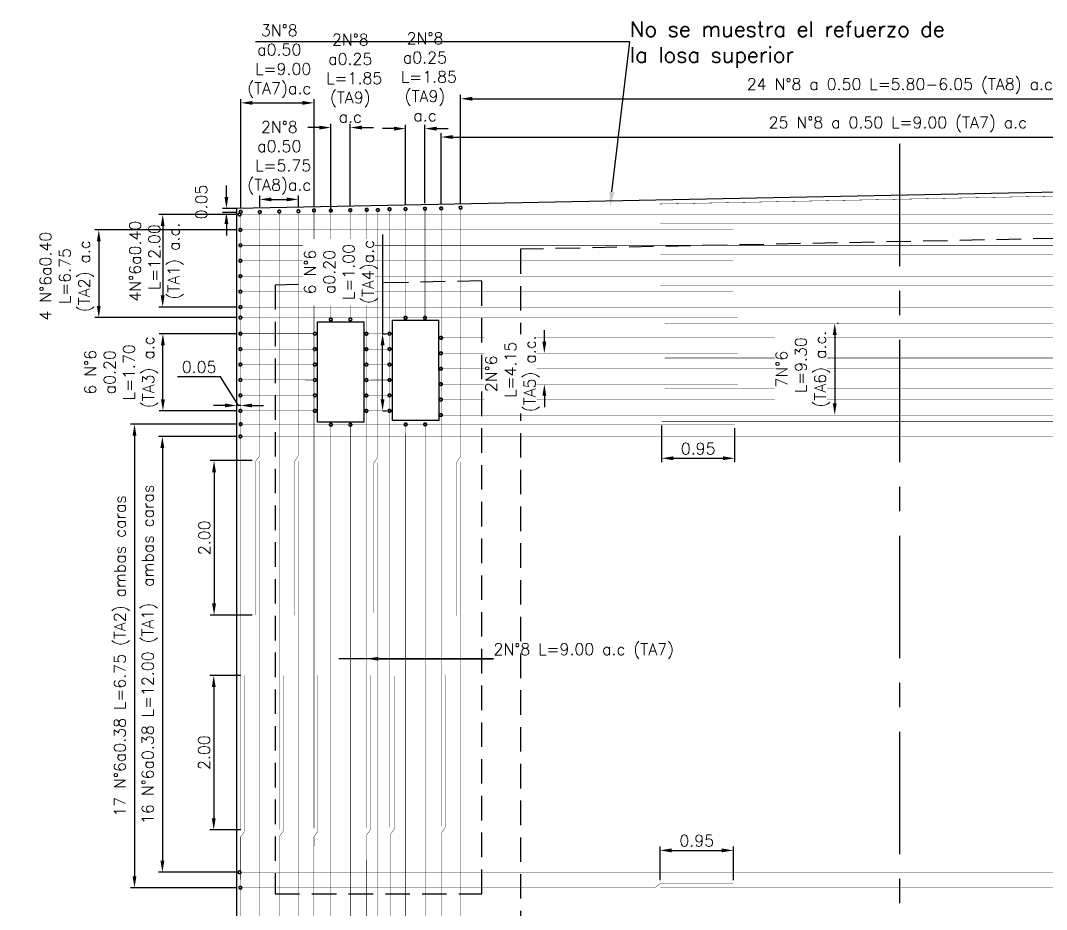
# Model space of a CAD drawing. Header units: metres. Extents: x 1080594 to 1081411, y 976871 to 977162.
# Drawn here: x 1081193.08 to 1081206.38, y 977095.7 to 977107.22 of the extents above; entities that cross this region are included whole.
import ezdxf
from ezdxf import colors
from ezdxf.entities.mleader import LeaderData, LeaderLine
from ezdxf.math import Vec2, Vec3

# ---------------------------------------------------------------- set-up
doc = ezdxf.new("R2010")
doc.units = ezdxf.units.M
doc.header["$LTSCALE"] = 25.4
doc.linetypes.add('CENTER', pattern=[2, 1.25, -0.25, 0.25, -0.25])
doc.linetypes.add('HIDDEN', pattern=[0.375, 0.25, -0.125])
for name, color, linetype in [('CONTRAPESO', 3, 'Continuous'), ('DIMCONTRAPESO', 1, 'Continuous'), ('EJE VIA', 10, 'CENTER'), ('PROY', 9, 'HIDDEN'), ('REF', 6, 'Continuous'), ('REF V', 6, 'Continuous')]:
    doc.layers.add(name, color=color, linetype=linetype)
for name, color, linetype, lineweight in [('COTA', 1, 'Continuous', 30), ('COTACIM', 20, 'Continuous', 5), ('REF 7', 210, 'Continuous', 30)]:
    doc.layers.add(name, color=color, linetype=linetype, lineweight=lineweight)
doc.styles.add('romans', font='romans.shx')
doc.dimstyles.new('Copy 75', dxfattribs={"dimtxt": 0.15, "dimasz": 0.15, "dimexe": 0.05, "dimexo": 0.05, "dimgap": 0.05, "dimtad": 1, "dimzin": 0, "dimdsep": 46, "dimtxsty": 'romans', "dimcen": 0.002, "dimclrd": 1, "dimclre": 1, "dimclrt": 3, "dimadec": 4, "dimazin": 0, "dimtfac": 1, "dimtofl": 0, "dimtmove": 1, "dimatfit": 3, "dimfxl": 1, "dimtolj": 1, "dimtzin": 0, "dimarcsym": 1})

# ---------------------------------------------------------------- blocks, each defined once
blk = doc.blocks.new('*D663')
at = {"layer": 'COTA', "color": 1, "lineweight": -2, "transparency": 16777216}
for p, q in [((1081198.784, 977104.841), (1081198.784, 977106.258)), ((1081210.167, 977105.082), (1081210.167, 977106.258)), ((1081198.934, 977106.208), (1081210.017, 977106.208))]:
    blk.add_line(p, q, dxfattribs=at)
at = {"layer": 'COTA', "color": 1, "transparency": 16777216}
for points in [[(1081198.934, 977106.233), (1081198.934, 977106.183), (1081198.784, 977106.208)], [(1081210.017, 977106.233), (1081210.017, 977106.183), (1081210.167, 977106.208)]]:
    blk.add_solid(points, dxfattribs=at)
at = {"layer": 'Defpoints', "color": 0, "transparency": 16777216}
for p in [(1081210.167, 977106.208), (1081210.167, 977105.032), (1081198.784, 977104.791)]:
    blk.add_point(p, dxfattribs=at)
at = {"layer": 'COTA', "color": 3, "transparency": 16777216, "insert": (1081204.476, 977106.372), "char_height": 0.15, "attachment_point": 5, "style": 'romans'}
blk.add_mtext('\\A1;24 N°8 a 0.50 L=5.80-6.05 (TA8) {\\A0;a.c}', dxfattribs=at)
blk = doc.blocks.new('*D702')
at = {"layer": 'COTA', "color": 1, "lineweight": -2, "transparency": 16777216}
for p, q in [((1081195.934, 977098.736), (1081195.535, 977098.736)), ((1081195.585, 977098.586), (1081195.585, 977096.886)), ((1081195.934, 977096.736), (1081195.535, 977096.736))]:
    blk.add_line(p, q, dxfattribs=at)
at = {"layer": 'COTA', "color": 1, "transparency": 16777216}
for points in [[(1081195.56, 977098.586), (1081195.61, 977098.586), (1081195.585, 977098.736)], [(1081195.56, 977096.886), (1081195.61, 977096.886), (1081195.585, 977096.736)]]:
    blk.add_solid(points, dxfattribs=at)
at = {"layer": 'Defpoints', "color": 0, "transparency": 16777216}
for p in [(1081195.984, 977098.736), (1081195.585, 977096.736), (1081195.984, 977096.736)]:
    blk.add_point(p, dxfattribs=at)
at = {"layer": 'COTA', "color": 3, "transparency": 16777216, "insert": (1081195.46, 977097.736), "char_height": 0.15, "attachment_point": 5, "rotation": 90, "style": 'romans'}
blk.add_mtext('\\A1;2.00', dxfattribs=at)
blk = doc.blocks.new('*D664')
at = {"layer": 'Defpoints', "color": 0, "transparency": 16777216}
for p in [(1081195.88, 977102.234), (1081195.88, 977102.234), (1081195.931, 977102.234)]:
    blk.add_point(p, dxfattribs=at)
at = {"layer": 'DIMCONTRAPESO', "color": 1, "lineweight": -2, "transparency": 16777216}
for p, q in [((1081195.674, 977102.607), (1081195.117, 977102.607)), ((1081195.906, 977102.234), (1081195.674, 977102.607)), ((1081195.73, 977102.234), (1081195.58, 977102.234)), ((1081195.931, 977102.234), (1081195.88, 977102.234)), ((1081196.081, 977102.234), (1081196.231, 977102.234))]:
    blk.add_line(p, q, dxfattribs=at)
at = {"layer": 'DIMCONTRAPESO', "color": 1, "transparency": 16777216}
for points in [[(1081195.73, 977102.259), (1081195.73, 977102.209), (1081195.88, 977102.234)], [(1081196.081, 977102.259), (1081196.081, 977102.209), (1081195.931, 977102.234)]]:
    blk.add_solid(points, dxfattribs=at)
at = {"layer": 'DIMCONTRAPESO', "color": 3, "transparency": 16777216, "insert": (1081195.395, 977102.732), "char_height": 0.15, "attachment_point": 5, "style": 'romans'}
blk.add_mtext('\\A1;0.05', dxfattribs=at)
blk = doc.blocks.new('*D668')
at = {"layer": 'Defpoints', "color": 0, "transparency": 16777216}
for p in [(1081195.749, 977104.736), (1081195.934, 977104.736), (1081195.937, 977104.786)]:
    blk.add_point(p, dxfattribs=at)
at = {"layer": 'DIMCONTRAPESO', "color": 1, "lineweight": -2, "transparency": 16777216}
for p, q in [((1081195.749, 977104.936), (1081195.749, 977105.086)), ((1081195.887, 977104.786), (1081195.699, 977104.786)), ((1081195.884, 977104.736), (1081195.699, 977104.736)), ((1081195.749, 977104.586), (1081195.749, 977104.436))]:
    blk.add_line(p, q, dxfattribs=at)
at = {"layer": 'DIMCONTRAPESO', "color": 1, "transparency": 16777216}
for points in [[(1081195.724, 977104.936), (1081195.774, 977104.936), (1081195.749, 977104.786)], [(1081195.724, 977104.586), (1081195.774, 977104.586), (1081195.749, 977104.736)]]:
    blk.add_solid(points, dxfattribs=at)
at = {"layer": 'DIMCONTRAPESO', "color": 3, "transparency": 16777216, "insert": (1081195.424, 977104.871), "char_height": 0.15, "attachment_point": 5, "rotation": 90, "style": 'romans'}
blk.add_mtext('\\A1;0.05', dxfattribs=at)
blk = doc.blocks.new('*D669')
at = {"layer": 'COTA', "color": 1, "lineweight": -2, "transparency": 16777216}
for p, q in [((1081198.532, 977104.837), (1081198.532, 977105.762)), ((1081210.369, 977105.075), (1081210.369, 977105.762)), ((1081198.682, 977105.712), (1081210.219, 977105.712))]:
    blk.add_line(p, q, dxfattribs=at)
at = {"layer": 'COTA', "color": 1, "transparency": 16777216}
for points in [[(1081198.682, 977105.737), (1081198.682, 977105.687), (1081198.532, 977105.712)], [(1081210.219, 977105.737), (1081210.219, 977105.687), (1081210.369, 977105.712)]]:
    blk.add_solid(points, dxfattribs=at)
at = {"layer": 'Defpoints', "color": 0, "transparency": 16777216}
for p in [(1081210.369, 977105.712), (1081210.369, 977105.025), (1081198.532, 977104.787)]:
    blk.add_point(p, dxfattribs=at)
at = {"layer": 'COTA', "color": 3, "transparency": 16777216, "insert": (1081204.45, 977105.876), "char_height": 0.15, "attachment_point": 5, "style": 'romans'}
blk.add_mtext('\\A1;25 N°8 a 0.50 L=9.00 (TA7) {\\A0;a.c}', dxfattribs=at)
blk = doc.blocks.new('*D670')
at = {"layer": 'COTA', "color": 1, "lineweight": -2, "transparency": 16777216}
for p, q in [((1081195.884, 977101.991), (1081194.508, 977101.991)), ((1081194.558, 977101.841), (1081194.558, 977096.135)), ((1081195.869, 977095.985), (1081194.508, 977095.985))]:
    blk.add_line(p, q, dxfattribs=at)
at = {"layer": 'COTA', "color": 1, "transparency": 16777216}
for points in [[(1081194.533, 977101.841), (1081194.583, 977101.841), (1081194.558, 977101.991)], [(1081194.533, 977096.135), (1081194.583, 977096.135), (1081194.558, 977095.985)]]:
    blk.add_solid(points, dxfattribs=at)
at = {"layer": 'Defpoints', "color": 0, "transparency": 16777216}
for p in [(1081195.934, 977101.991), (1081194.558, 977095.985), (1081195.919, 977095.985)]:
    blk.add_point(p, dxfattribs=at)
at = {"layer": 'COTA', "color": 3, "transparency": 16777216, "insert": (1081194.393, 977098.988), "char_height": 0.15, "attachment_point": 5, "rotation": 90, "style": 'romans'}
blk.add_mtext('\\A1;17 N°6a0.38 L=6.75 (TA2) ambas caras', dxfattribs=at)
blk = doc.blocks.new('*D703')
at = {"layer": 'Defpoints', "color": 0, "transparency": 16777216}
for p in [(1081202.319, 977096.469), (1081201.369, 977096.035), (1081202.319, 977096.035)]:
    blk.add_point(p, dxfattribs=at)
at = {"layer": 'DIMCONTRAPESO', "color": 1, "lineweight": -2, "transparency": 16777216}
for p, q in [((1081201.369, 977096.085), (1081201.369, 977096.519)), ((1081201.519, 977096.469), (1081202.169, 977096.469)), ((1081202.319, 977096.085), (1081202.319, 977096.519))]:
    blk.add_line(p, q, dxfattribs=at)
at = {"layer": 'DIMCONTRAPESO', "color": 1, "transparency": 16777216}
for points in [[(1081201.519, 977096.494), (1081201.519, 977096.444), (1081201.369, 977096.469)], [(1081202.169, 977096.494), (1081202.169, 977096.444), (1081202.319, 977096.469)]]:
    blk.add_solid(points, dxfattribs=at)
at = {"layer": 'DIMCONTRAPESO', "color": 3, "transparency": 16777216, "insert": (1081201.844, 977096.594), "char_height": 0.15, "attachment_point": 5, "style": 'romans'}
blk.add_mtext('\\A1;0.95', dxfattribs=at)
blk = doc.blocks.new('*D671')
at = {"layer": 'COTA', "color": 1, "lineweight": -2, "transparency": 16777216}
for p, q in [((1081195.884, 977101.833), (1081194.869, 977101.833)), ((1081194.919, 977101.683), (1081194.919, 977096.335)), ((1081195.869, 977096.185), (1081194.869, 977096.185))]:
    blk.add_line(p, q, dxfattribs=at)
at = {"layer": 'COTA', "color": 1, "transparency": 16777216}
for points in [[(1081194.894, 977101.683), (1081194.944, 977101.683), (1081194.919, 977101.833)], [(1081194.894, 977096.335), (1081194.944, 977096.335), (1081194.919, 977096.185)]]:
    blk.add_solid(points, dxfattribs=at)
at = {"layer": 'Defpoints', "color": 0, "transparency": 16777216}
for p in [(1081195.934, 977101.833), (1081194.919, 977096.185), (1081195.919, 977096.185)]:
    blk.add_point(p, dxfattribs=at)
at = {"layer": 'COTA', "color": 3, "transparency": 16777216, "insert": (1081194.755, 977099.009), "char_height": 0.15, "attachment_point": 5, "rotation": 90, "style": 'romans'}
blk.add_mtext('\\A1;16 N°6a0.38 L=12.00 (TA1)  ambas caras', dxfattribs=at)
blk = doc.blocks.new('*D704')
at = {"layer": 'Defpoints', "color": 0, "transparency": 16777216}
for p in [(1081194.926, 977103.164), (1081195.934, 977103.164), (1081195.928, 977102.164)]:
    blk.add_point(p, dxfattribs=at)
at = {"layer": 'DIMCONTRAPESO', "color": 1, "lineweight": -2, "transparency": 16777216}
for p, q in [((1081195.884, 977103.164), (1081194.876, 977103.164)), ((1081194.926, 977102.314), (1081194.926, 977103.014)), ((1081195.878, 977102.164), (1081194.876, 977102.164))]:
    blk.add_line(p, q, dxfattribs=at)
at = {"layer": 'DIMCONTRAPESO', "color": 1, "transparency": 16777216}
for points in [[(1081194.901, 977103.014), (1081194.951, 977103.014), (1081194.926, 977103.164)], [(1081194.901, 977102.314), (1081194.951, 977102.314), (1081194.926, 977102.164)]]:
    blk.add_solid(points, dxfattribs=at)
at = {"layer": 'DIMCONTRAPESO', "color": 3, "transparency": 16777216, "insert": (1081194.386, 977102.664), "char_height": 0.15, "attachment_point": 5, "rotation": 90, "style": 'romans'}
blk.add_mtext('\\A1;6 N°6\\Pa0.20\\PL=1.70\\P(TA3) a.c', dxfattribs=at)
blk = doc.blocks.new('*D677')
at = {"layer": 'COTA', "color": 1, "lineweight": -2, "transparency": 16777216}
for p, q in [((1081195.884, 977104.509), (1081194.045, 977104.509)), ((1081194.095, 977104.359), (1081194.095, 977103.523)), ((1081195.88, 977103.373), (1081194.045, 977103.373))]:
    blk.add_line(p, q, dxfattribs=at)
at = {"layer": 'COTA', "color": 1, "transparency": 16777216}
for points in [[(1081194.07, 977104.359), (1081194.12, 977104.359), (1081194.095, 977104.509)], [(1081194.07, 977103.523), (1081194.12, 977103.523), (1081194.095, 977103.373)]]:
    blk.add_solid(points, dxfattribs=at)
at = {"layer": 'Defpoints', "color": 0, "transparency": 16777216}
for p in [(1081195.934, 977104.509), (1081194.095, 977103.373), (1081195.93, 977103.373)]:
    blk.add_point(p, dxfattribs=at)
at = {"layer": 'COTA', "color": 3, "transparency": 16777216, "insert": (1081193.68, 977103.909), "char_height": 0.15, "attachment_point": 5, "rotation": 90, "style": 'romans'}
blk.add_mtext('\\A1;4 N°6a0.40\\PL=6.75 \\P(TA2) a.c', dxfattribs=at)
blk = doc.blocks.new('*D678')
at = {"layer": 'COTA', "color": 1, "lineweight": -2, "transparency": 16777216}
for p, q in [((1081195.869, 977104.709), (1081194.873, 977104.709)), ((1081194.923, 977104.559), (1081194.923, 977103.659)), ((1081195.873, 977103.509), (1081194.873, 977103.509))]:
    blk.add_line(p, q, dxfattribs=at)
at = {"layer": 'COTA', "color": 1, "transparency": 16777216}
for points in [[(1081194.898, 977104.559), (1081194.948, 977104.559), (1081194.923, 977104.709)], [(1081194.898, 977103.659), (1081194.948, 977103.659), (1081194.923, 977103.509)]]:
    blk.add_solid(points, dxfattribs=at)
at = {"layer": 'Defpoints', "color": 0, "transparency": 16777216}
for p in [(1081195.919, 977104.709), (1081194.923, 977103.509), (1081195.923, 977103.509)]:
    blk.add_point(p, dxfattribs=at)
at = {"layer": 'COTA', "color": 3, "transparency": 16777216, "insert": (1081194.841, 977104.104), "char_height": 0.15, "attachment_point": 5, "rotation": 90, "style": 'romans'}
blk.add_mtext('\\A1;4N°6a0.40\\P L=12.00\\P(TA1) a.c.', dxfattribs=at)
blk = doc.blocks.new('*D695')
at = {"layer": 'Defpoints', "color": 0, "transparency": 16777216}
for p in [(1081197.354, 977105.835), (1081197.102, 977104.709), (1081197.354, 977104.766)]:
    blk.add_point(p, dxfattribs=at)
at = {"layer": 'DIMCONTRAPESO', "color": 1, "lineweight": -2, "transparency": 16777216}
for p, q in [((1081197.102, 977104.759), (1081197.102, 977105.885)), ((1081197.354, 977104.816), (1081197.354, 977105.885)), ((1081196.952, 977105.835), (1081196.802, 977105.835)), ((1081197.504, 977105.835), (1081197.654, 977105.835))]:
    blk.add_line(p, q, dxfattribs=at)
at = {"layer": 'DIMCONTRAPESO', "color": 1, "transparency": 16777216}
for points in [[(1081196.952, 977105.86), (1081196.952, 977105.81), (1081197.102, 977105.835)], [(1081197.504, 977105.86), (1081197.504, 977105.81), (1081197.354, 977105.835)]]:
    blk.add_solid(points, dxfattribs=at)
at = {"layer": 'DIMCONTRAPESO', "color": 3, "transparency": 16777216, "insert": (1081197.354, 977106.474), "char_height": 0.15, "attachment_point": 5, "style": 'romans'}
blk.add_mtext('\\A1;2N°8\\Pa0.25\\P L=1.85\\P(TA9)\\P{\\A0;a.c}', dxfattribs=at)
blk = doc.blocks.new('*D625')
at = {"layer": 'Defpoints', "color": 0, "transparency": 16777216}
for p in [(1081198.322, 977105.821), (1081198.322, 977104.807), (1081198.07, 977104.781)]:
    blk.add_point(p, dxfattribs=at)
at = {"layer": 'DIMCONTRAPESO', "color": 1, "lineweight": -2, "transparency": 16777216}
for p, q in [((1081198.07, 977104.831), (1081198.07, 977105.871)), ((1081198.322, 977104.857), (1081198.322, 977105.871)), ((1081197.92, 977105.821), (1081197.77, 977105.821)), ((1081198.472, 977105.821), (1081198.622, 977105.821))]:
    blk.add_line(p, q, dxfattribs=at)
at = {"layer": 'DIMCONTRAPESO', "color": 1, "transparency": 16777216}
for points in [[(1081197.92, 977105.846), (1081197.92, 977105.796), (1081198.07, 977105.821)], [(1081198.472, 977105.846), (1081198.472, 977105.796), (1081198.322, 977105.821)]]:
    blk.add_solid(points, dxfattribs=at)
at = {"layer": 'DIMCONTRAPESO', "color": 3, "transparency": 16777216, "insert": (1081198.322, 977106.492), "char_height": 0.15, "attachment_point": 5, "style": 'romans'}
blk.add_mtext('\\A1;2N°8\\Pa0.25\\P L=1.85\\P(TA9)\\P{\\A0;a.c}', dxfattribs=at)
blk = doc.blocks.new('*D632')
at = {"layer": 'Defpoints', "color": 0, "transparency": 16777216}
for p in [(1081196.884, 977106.155), (1081195.934, 977104.736), (1081196.884, 977104.762)]:
    blk.add_point(p, dxfattribs=at)
at = {"layer": 'DIMCONTRAPESO', "color": 1, "lineweight": -2, "transparency": 16777216}
for p, q in [((1081195.934, 977104.786), (1081195.934, 977106.205)), ((1081196.084, 977106.155), (1081196.734, 977106.155)), ((1081196.884, 977104.812), (1081196.884, 977106.205))]:
    blk.add_line(p, q, dxfattribs=at)
at = {"layer": 'DIMCONTRAPESO', "color": 1, "transparency": 16777216}
for points in [[(1081196.084, 977106.18), (1081196.084, 977106.13), (1081195.934, 977106.155)], [(1081196.734, 977106.18), (1081196.734, 977106.13), (1081196.884, 977106.155)]]:
    blk.add_solid(points, dxfattribs=at)
at = {"layer": 'DIMCONTRAPESO', "color": 3, "transparency": 16777216, "insert": (1081196.434, 977106.694), "char_height": 0.15, "attachment_point": 5, "style": 'romans'}
blk.add_mtext('\\A1;3N°8\\Pa0.50\\P L=9.00\\P(TA7){\\A0;a.c}', dxfattribs=at)
blk = doc.blocks.new('*D633')
at = {"layer": 'Defpoints', "color": 0, "transparency": 16777216}
for p in [(1081196.681, 977104.904), (1081196.181, 977104.741), (1081196.681, 977104.751)]:
    blk.add_point(p, dxfattribs=at)
at = {"layer": 'DIMCONTRAPESO', "color": 1, "lineweight": -2, "transparency": 16777216}
for p, q in [((1081196.181, 977104.791), (1081196.181, 977104.954)), ((1081196.681, 977104.801), (1081196.681, 977104.954)), ((1081196.331, 977104.904), (1081196.531, 977104.904))]:
    blk.add_line(p, q, dxfattribs=at)
at = {"layer": 'DIMCONTRAPESO', "color": 1, "transparency": 16777216}
for points in [[(1081196.331, 977104.929), (1081196.331, 977104.879), (1081196.181, 977104.904)], [(1081196.531, 977104.929), (1081196.531, 977104.879), (1081196.681, 977104.904)]]:
    blk.add_solid(points, dxfattribs=at)
at = {"layer": 'DIMCONTRAPESO', "color": 3, "transparency": 16777216, "insert": (1081196.434, 977105.443), "char_height": 0.15, "attachment_point": 5, "style": 'romans'}
blk.add_mtext('\\A1;2N°8\\Pa0.50\\P L=5.75\\P(TA8){\\A0;a.c}', dxfattribs=at)
blk = doc.blocks.new('*D640')
at = {"layer": 'Defpoints', "color": 0, "transparency": 16777216}
for p in [(1081196.132, 977101.519), (1081195.589, 977099.519), (1081196.132, 977099.519)]:
    blk.add_point(p, dxfattribs=at)
at = {"layer": 'DIMCONTRAPESO', "color": 1, "lineweight": -2, "transparency": 16777216}
for p, q in [((1081196.082, 977101.519), (1081195.539, 977101.519)), ((1081195.589, 977101.369), (1081195.589, 977099.669)), ((1081196.082, 977099.519), (1081195.539, 977099.519))]:
    blk.add_line(p, q, dxfattribs=at)
at = {"layer": 'DIMCONTRAPESO', "color": 1, "transparency": 16777216}
for points in [[(1081195.564, 977101.369), (1081195.614, 977101.369), (1081195.589, 977101.519)], [(1081195.564, 977099.669), (1081195.614, 977099.669), (1081195.589, 977099.519)]]:
    blk.add_solid(points, dxfattribs=at)
at = {"layer": 'DIMCONTRAPESO', "color": 3, "transparency": 16777216, "insert": (1081195.464, 977100.519), "char_height": 0.15, "attachment_point": 5, "rotation": 90, "style": 'romans'}
blk.add_mtext('\\A1;2.00', dxfattribs=at)
blk = doc.blocks.new('r1')
at = {"layer": 'REF', "ltscale": 0.1, "const_width": 0.02}
blk.add_lwpolyline([(1080888.258, 977103.75, -1), (1080888.222, 977103.75, -1)], format="xyb", close=True, dxfattribs=at)
at = {"layer": 'REF', "ltscale": 0.1, "const_width": 0.005}
blk.add_lwpolyline([(1080888.24, 977103.75), (1080888.24, 977095.741), (1080888.24, 977095.741)], dxfattribs=at)
blk = doc.blocks.new('*D692')
at = {"layer": 'Defpoints', "color": 0, "transparency": 16777216}
for p in [(1081203.619, 977103.299), (1081203.632, 977102.11), (1081203.632, 977102.11)]:
    blk.add_point(p, dxfattribs=at)
at = {"layer": 'DIMCONTRAPESO', "color": 1, "lineweight": -2, "transparency": 16777216}
for p, q in [((1081203.669, 977103.299), (1081203.682, 977103.299)), ((1081203.632, 977103.149), (1081203.632, 977102.26))]:
    blk.add_line(p, q, dxfattribs=at)
at = {"layer": 'DIMCONTRAPESO', "color": 3, "transparency": 16777216, "insert": (1081203.218, 977102.704), "char_height": 0.15, "attachment_point": 5, "rotation": 90, "style": 'romans', "bg_fill": 3, "box_fill_scale": 1.1, "bg_fill_color": 256, "bg_fill_true_color": 13158600, "bg_fill_transparency": 0}
blk.add_mtext('\\A1;7N°6\\P L=9.30\\P(TA6) a.c.', dxfattribs=at)
at = {"layer": 'DIMCONTRAPESO', "color": 1, "transparency": 16777216}
for points in [[(1081203.607, 977103.149), (1081203.657, 977103.149), (1081203.632, 977103.299)], [(1081203.607, 977102.26), (1081203.657, 977102.26), (1081203.632, 977102.11)]]:
    blk.add_solid(points, dxfattribs=at)
blk = doc.blocks.new('*D624')
at = {"layer": 'DIMCONTRAPESO', "color": 1, "lineweight": -2, "transparency": 16777216}
for p, q in [((1081199.869, 977103.06), (1081199.869, 977103.21)), ((1081199.919, 977102.91), (1081199.919, 977102.91)), ((1081199.919, 977102.51), (1081199.919, 977102.51)), ((1081199.869, 977102.36), (1081199.869, 977102.21))]:
    blk.add_line(p, q, dxfattribs=at)
at = {"layer": 'DIMCONTRAPESO', "color": 3, "transparency": 16777216, "insert": (1081199.455, 977102.644), "char_height": 0.15, "attachment_point": 5, "rotation": 90, "style": 'romans', "bg_fill": 3, "box_fill_scale": 1.1, "bg_fill_color": 256, "bg_fill_true_color": 13158600, "bg_fill_transparency": 0}
blk.add_mtext('\\A1;2N°6\\P L=4.15\\P(TA5) a.c.', dxfattribs=at)
at = {"layer": 'Defpoints', "color": 0, "transparency": 16777216}
for p in [(1081199.869, 977102.91), (1081199.869, 977102.91), (1081199.869, 977102.51)]:
    blk.add_point(p, dxfattribs=at)
at = {"layer": 'DIMCONTRAPESO', "color": 1, "transparency": 16777216}
for points in [[(1081199.844, 977103.06), (1081199.894, 977103.06), (1081199.869, 977102.91)], [(1081199.844, 977102.36), (1081199.894, 977102.36), (1081199.869, 977102.51)]]:
    blk.add_solid(points, dxfattribs=at)
blk = doc.blocks.new('*D685')
at = {"layer": 'Defpoints', "color": 0, "transparency": 16777216}
for p in [(1081197.716, 977103.163), (1081197.773, 977103.163), (1081197.728, 977102.164)]:
    blk.add_point(p, dxfattribs=at)
at = {"layer": 'DIMCONTRAPESO', "color": 1, "lineweight": -2, "transparency": 16777216}
for p, q in [((1081197.773, 977104.449), (1081197.773, 977103.163)), ((1081197.766, 977103.163), (1081197.823, 977103.163)), ((1081197.773, 977102.314), (1081197.773, 977103.013)), ((1081197.778, 977102.164), (1081197.823, 977102.164))]:
    blk.add_line(p, q, dxfattribs=at)
at = {"layer": 'DIMCONTRAPESO', "color": 1, "transparency": 16777216}
for points in [[(1081197.748, 977103.013), (1081197.798, 977103.013), (1081197.773, 977103.163)], [(1081197.748, 977102.314), (1081197.798, 977102.314), (1081197.773, 977102.164)]]:
    blk.add_solid(points, dxfattribs=at)
at = {"layer": 'DIMCONTRAPESO', "color": 3, "transparency": 16777216, "insert": (1081197.233, 977103.963), "char_height": 0.15, "attachment_point": 5, "rotation": 90, "style": 'romans', "bg_fill": 3, "box_fill_scale": 1.1, "bg_fill_color": 256, "bg_fill_true_color": 13158600, "bg_fill_transparency": 0}
blk.add_mtext('\\A1;6 N°6\\Pa0.20\\PL=1.00\\P(TA4)a.c', dxfattribs=at)
blk = doc.blocks.new('*D682')
at = {"layer": 'COTA', "color": 1, "lineweight": -2, "transparency": 16777216}
for p, q in [((1081201.389, 977101.974), (1081201.389, 977101.5)), ((1081202.334, 977101.941), (1081202.334, 977101.5)), ((1081201.539, 977101.55), (1081202.184, 977101.55))]:
    blk.add_line(p, q, dxfattribs=at)
at = {"layer": 'COTA', "color": 1, "transparency": 16777216}
for points in [[(1081201.539, 977101.575), (1081201.539, 977101.525), (1081201.389, 977101.55)], [(1081202.184, 977101.575), (1081202.184, 977101.525), (1081202.334, 977101.55)]]:
    blk.add_solid(points, dxfattribs=at)
at = {"layer": 'Defpoints', "color": 0, "transparency": 16777216}
for p in [(1081201.389, 977102.024), (1081202.334, 977101.991), (1081202.334, 977101.55)]:
    blk.add_point(p, dxfattribs=at)
at = {"layer": 'COTA', "color": 3, "transparency": 16777216, "insert": (1081201.862, 977101.675), "char_height": 0.15, "attachment_point": 5, "style": 'romans'}
blk.add_mtext('\\A1;0.95', dxfattribs=at)

msp = doc.modelspace()

# ---------------------------------------------------------------- linework, layer by layer
at = {"layer": 'CONTRAPESO'}
for points in [[(1081213.053286, 977105.128104), (1081195.880155, 977104.784641), (1081195.880155, 977095.9053), (1081195.880155, 977095.9053), (1081195.880155, 977092.9053), (1081213.053286, 977092.904707), (1081213.053286, 977095.904707), (1081213.053286, 977095.904707)], [(1081197.899689, 977103.338863), (1081198.499483, 977103.338863), (1081198.499795, 977102.038629), (1081197.899784, 977102.038624)], [(1081196.930002, 977103.319469), (1081197.530013, 977103.319473), (1081197.530013, 977102.019233), (1081196.930219, 977102.019233)]]:
    msp.add_lwpolyline(points, close=True, dxfattribs=at)
at = {"layer": 'COTA', "color": 2}
msp.add_lwpolyline([(1081195.880155, 977104.784641), (1081195.880155, 977088.153828)], dxfattribs=at)
at = {"layer": 'EJE VIA', "ltscale": 0.05}
msp.add_lwpolyline([(1081204.470155, 977105.626041), (1081204.470155, 977091.651581)], dxfattribs=at)
at = {"layer": 'PROY', "color": 252, "ltscale": 0.05}
for points in [[(1081209.380102, 977095.881036), (1081209.38004, 977104.454519), (1081199.558686, 977104.258092), (1081199.560195, 977093.881036), (1081209.380142, 977093.881036), (1081209.380102, 977095.881036)], [(1081199.060102, 977095.9053), (1081199.05894, 977103.848017), (1081196.379959, 977103.794437), (1081196.380155, 977095.9053), (1081199.060102, 977095.9053), (1081199.060102, 977095.9053)]]:
    msp.add_lwpolyline(points, dxfattribs=at)
at = {"layer": 'REF', "ltscale": 0.1, "const_width": 0.005}
for points in [[(1081213.010342, 977105.077154), (1081201.362549, 977104.844289)], [(1081197.101793, 977103.357799), (1081197.101793, 977104.760658)], [(1081197.354141, 977104.765705), (1081197.354141, 977103.357801)], [(1081198.069827, 977103.389989), (1081198.069827, 977104.780658)], [(1081198.322174, 977104.785705), (1081198.322174, 977103.389989)], [(1081213.02082, 977104.586264), (1081201.370257, 977104.586492)], [(1081213.020819, 977104.189363), (1081201.370255, 977104.189591)], [(1081213.020818, 977103.792462), (1081201.370254, 977103.79269)], [(1081210.369131, 977103.299022), (1081201.426104, 977103.299022)], [(1081195.917895, 977103.164258), (1081196.889805, 977103.164258)], [(1081197.55598, 977103.16343), (1081197.876969, 977103.16343)], [(1081207.507602, 977103.109882), (1081198.532057, 977103.109882)], [(1081196.889838, 977102.964393), (1081195.928499, 977102.96441)], [(1081197.862082, 977102.964387), (1081197.55598, 977102.963556)], [(1081198.546889, 977102.910015), (1081202.375556, 977102.910015)], [(1081210.368941, 977102.848889), (1081201.426104, 977102.849022)], [(1081195.917887, 977102.764258), (1081196.889871, 977102.764258)], [(1081197.55598, 977102.76343), (1081197.899735, 977102.764268)], [(1081207.507602, 977102.710207), (1081198.50809, 977102.71034)], [(1081196.889904, 977102.564393), (1081195.928498, 977102.56441)], [(1081197.876969, 977102.564387), (1081197.55598, 977102.563556)], [(1081202.378833, 977102.510283), (1081198.53602, 977102.51034)], [(1081210.368941, 977102.448889), (1081201.426104, 977102.449022)], [(1081195.917879, 977102.364258), (1081196.889938, 977102.364258)], [(1081197.55598, 977102.36343), (1081197.899764, 977102.364268)], [(1081207.507602, 977102.309882), (1081198.528888, 977102.310015)], [(1081196.889971, 977102.164393), (1081195.928498, 977102.16441)], [(1081197.899779, 977102.164387), (1081197.55598, 977102.163556)], [(1081207.507602, 977102.109882), (1081198.531842, 977102.109882)], [(1081201.388795, 977102.023886), (1081202.339452, 977102.023886), (1081202.410345, 977102.024166), (1081213.01915, 977102.024159)], [(1081195.919413, 977101.990785), (1081202.334304, 977101.990785)], [(1081207.482928, 977101.832449), (1081206.645885, 977101.832465), (1081206.574992, 977101.832569), (1081195.93004, 977101.83266)], [(1081195.919441, 977096.185284), (1081207.570005, 977096.185284)], [(1081202.319498, 977096.035233), (1081201.36884, 977096.035252), (1081201.297946, 977095.985346), (1081195.93004, 977095.985437)], [(1081213.020818, 977095.985118), (1081201.370254, 977095.985345)]]:
    msp.add_lwpolyline(points, dxfattribs=at)
at = {"layer": 'REF', "ltscale": 0.1, "const_width": 0.02}
for points in [[(1081197.728903, 977104.766507, -1), (1081197.692903, 977104.766507, -1)], [(1081198.087827, 977104.77911, -1), (1081198.051827, 977104.77911, -1)], [(1081198.340174, 977104.784157, -1), (1081198.304174, 977104.784157, -1)], [(1081198.801958, 977104.796389, -1), (1081198.765958, 977104.796389, -1)], [(1081195.937441, 977104.708962, -1), (1081195.901441, 977104.708962, -1)], [(1081196.199493, 977104.7405, -1), (1081196.163493, 977104.7405, -1)], [(1081196.699393, 977104.750498, -1), (1081196.663393, 977104.750498, -1)], [(1081197.119793, 977104.75911, -1), (1081197.083793, 977104.75911, -1)], [(1081197.372141, 977104.764157, -1), (1081197.336141, 977104.764157, -1)], [(1081195.91204, 977104.509113, 1), (1081195.94804, 977104.509113, 1)], [(1081195.91204, 977104.308965, 1), (1081195.94804, 977104.308965, 1)], [(1081195.91204, 977104.109113, 1), (1081195.94804, 977104.109113, 1)], [(1081195.91204, 977103.908965, 1), (1081195.94804, 977103.908965, 1)], [(1081195.91204, 977103.709113, 1), (1081195.94804, 977103.709113, 1)], [(1081195.91204, 977103.508965, 1), (1081195.94804, 977103.508965, 1)], [(1081195.912041, 977103.372601, 1), (1081195.948041, 977103.3726, 1)], [(1081197.11993, 977103.347423, -1), (1081197.08393, 977103.347423, -1)], [(1081197.373338, 977103.347419, -1), (1081197.337338, 977103.347419, -1)], [(1081198.087827, 977103.369646, -1), (1081198.051827, 977103.369646, -1)], [(1081198.340174, 977103.369646, -1), (1081198.304174, 977103.369646, -1)], [(1081195.91204, 977103.164261, 1), (1081195.94804, 977103.164261, 1)], [(1081196.877148, 977103.164261, 1), (1081196.913148, 977103.164261, 1)], [(1081197.545051, 977103.163423, 1), (1081197.581051, 977103.163423, 1)], [(1081197.844082, 977103.16424, 1), (1081197.880082, 977103.164239, 1)], [(1081198.513825, 977103.110016, 1), (1081198.549825, 977103.110015, 1)], [(1081195.91204, 977102.964409, 1), (1081195.94804, 977102.964409, 1)], [(1081196.877148, 977102.964409, 1), (1081196.913148, 977102.964409, 1)], [(1081197.545051, 977102.963571, 1), (1081197.581051, 977102.963571, 1)], [(1081197.844082, 977102.964388, 1), (1081197.880082, 977102.964387, 1)], [(1081198.510889, 977102.910016, 1), (1081198.546889, 977102.910015, 1)], [(1081195.91204, 977102.764261, 1), (1081195.94804, 977102.764261, 1)], [(1081196.877148, 977102.764261, 1), (1081196.913148, 977102.764261, 1)], [(1081197.545051, 977102.763423, 1), (1081197.581051, 977102.763423, 1)], [(1081197.844082, 977102.76424, 1), (1081197.880082, 977102.764239, 1)], [(1081198.510855, 977102.710341, 1), (1081198.546855, 977102.71034, 1)], [(1081195.912007, 977102.564409, 1), (1081195.948007, 977102.564409, 1)], [(1081196.877115, 977102.564409, 1), (1081196.913115, 977102.564409, 1)], [(1081197.545019, 977102.563571, 1), (1081197.581019, 977102.563571, 1)], [(1081197.844049, 977102.564388, 1), (1081197.880049, 977102.564387, 1)], [(1081198.510855, 977102.510341, 1), (1081198.546855, 977102.51034, 1)], [(1081195.91204, 977102.364261, 1), (1081195.94804, 977102.364261, 1)], [(1081196.877148, 977102.364261, 1), (1081196.913148, 977102.364261, 1)], [(1081197.545051, 977102.363423, 1), (1081197.581051, 977102.363423, 1)], [(1081197.844082, 977102.36424, 1), (1081197.880082, 977102.364239, 1)], [(1081198.510888, 977102.310016, 1), (1081198.546888, 977102.310015, 1)], [(1081195.91204, 977102.164409, 1), (1081195.94804, 977102.164409, 1)], [(1081196.877148, 977102.164409, 1), (1081196.913148, 977102.164409, 1)], [(1081197.545051, 977102.163571, 1), (1081197.581051, 977102.163571, 1)], [(1081197.844082, 977102.164388, 1), (1081197.880082, 977102.164387, 1)], [(1081198.510888, 977102.110016, 1), (1081198.546888, 977102.110015, 1)], [(1081195.915841, 977101.990786, 1), (1081195.951841, 977101.990785, 1)], [(1081197.084763, 977101.984718, 1), (1081197.120763, 977101.984717, 1)], [(1081197.337101, 977101.984718, 1), (1081197.373101, 977101.984717, 1)], [(1081198.054433, 977101.988101, 1), (1081198.090433, 977101.9881, 1)], [(1081198.306771, 977101.988627, 1), (1081198.342771, 977101.988626, 1)], [(1081195.91204, 977101.832661, 1), (1081195.94804, 977101.83266, 1)], [(1081195.937441, 977096.185284, -1), (1081195.901441, 977096.185284, -1)], [(1081195.91204, 977095.985436, 1), (1081195.94804, 977095.985435, 1)]]:
    msp.add_lwpolyline(points, format="xyb", close=True, dxfattribs=at)
at = {"layer": 'REF 7', "ltscale": 0.1, "const_width": 0.005}
for points in [[(1081195.919441, 977104.708962), (1081207.570005, 977104.708962)], [(1081202.319497, 977104.509005), (1081201.368839, 977104.509024), (1081201.297946, 977104.509024), (1081195.93004, 977104.509114)], [(1081195.919441, 977104.308962), (1081207.570005, 977104.308962)], [(1081202.319497, 977104.109005), (1081201.368839, 977104.109024), (1081201.297946, 977104.109024), (1081195.93004, 977104.109114)], [(1081195.919441, 977103.908962), (1081207.570005, 977103.908962)], [(1081202.319497, 977103.709005), (1081201.368839, 977103.709024), (1081201.297946, 977103.709024), (1081195.93004, 977103.709114)], [(1081195.919441, 977103.508962), (1081207.570005, 977103.508962)], [(1081202.374968, 977103.372492), (1081201.424311, 977103.37251), (1081201.353418, 977103.37251), (1081195.93004, 977103.372601)]]:
    msp.add_lwpolyline(points, dxfattribs=at)
at = {"layer": 'REF V', "ltscale": 0.1, "const_width": 0.005}
for points in [[(1081196.131586, 977099.518829), (1081196.131586, 977101.515172), (1081196.181493, 977101.586065), (1081196.181493, 977104.7225)], [(1081196.631486, 977099.513834), (1081196.631486, 977101.510177), (1081196.681393, 977101.58107), (1081196.681393, 977104.732498)], [(1081198.734051, 977099.508959), (1081198.734051, 977101.502268), (1081198.783958, 977101.573161), (1081198.783958, 977104.778389)], [(1081197.101689, 977092.935212), (1081197.102566, 977101.984703), (1081197.102566, 977101.984703)], [(1081197.354903, 977101.990771), (1081197.354903, 977092.935212), (1081197.354903, 977092.935212)], [(1081198.071359, 977092.954605), (1081198.072236, 977101.988086), (1081198.072236, 977101.988086)], [(1081198.324573, 977101.988612), (1081198.324573, 977092.954605), (1081198.324573, 977092.954605)], [(1081198.324573, 977101.988612), (1081198.324573, 977092.954605), (1081198.324573, 977092.954605)], [(1081196.181389, 977092.962212), (1081196.181309, 977101.513515), (1081196.181309, 977101.513515)], [(1081196.681389, 977092.962212), (1081196.68131, 977101.51189), (1081196.68131, 977101.51189)], [(1081197.710799, 977092.944589), (1081197.710719, 977101.494561), (1081197.710719, 977101.494561)], [(1081198.783954, 977092.956376), (1081198.783874, 977101.507307), (1081198.783874, 977101.507307)], [(1081195.983643, 977098.735544), (1081195.983643, 977096.715544), (1081195.933737, 977096.644651), (1081195.930986, 977092.941914)], [(1081196.483643, 977098.735544), (1081196.483643, 977096.715544), (1081196.433737, 977096.644651), (1081196.431014, 977092.980023)], [(1081196.933643, 977098.735544), (1081196.933643, 977096.715544), (1081196.883737, 977096.644651), (1081196.880987, 977092.943659)], [(1081197.616971, 977098.735544), (1081197.616971, 977096.740862), (1081197.567064, 977096.669969), (1081197.564344, 977092.980069)], [(1081197.926871, 977098.725952), (1081197.926871, 977096.750375), (1081197.876965, 977096.679482), (1081197.874227, 977092.944423)], [(1081198.585555, 977098.744186), (1081198.585555, 977096.76861), (1081198.535649, 977096.697717), (1081198.532902, 977092.950556)]]:
    msp.add_lwpolyline(points, dxfattribs=at)

# ---------------------------------------------------------------- block references
at = {"layer": 'REF V', "color": 2}
for p in [(309.327116, 1.019227), (309.622434, 1.027326), (310.292128, 1.037916), (307.694127, 0.992166), (308.194027, 0.997081), (308.644127, 1.012166)]:
    msp.add_blockref('r1', p, dxfattribs=at)

# ---------------------------------------------------------------- dimensions: what is measured, and where the dimension line sits
at = {"layer": 'COTA'}
for base, p1, p2, text, picture, middle in [((1081210.167265, 977106.207696), (1081198.783958, 977104.790694), (1081210.167265, 977105.031784), '24 N°8 a 0.50 L=5.80-6.05 (TA8) {\\A0;a.c}', '*D663', (1081204.475611, 977106.371981)), ((1081210.369131, 977105.711854), (1081198.531842, 977104.7872), (1081210.369131, 977105.02542), '25 N°8 a 0.50 L=9.00 (TA7) {\\A0;a.c}', '*D669', (1081204.450487, 977105.87614))]:
    dim = msp.add_linear_dim(base=base, p1=p1, p2=p2, text=text, dimstyle='Copy 75', dxfattribs=at)
    dim.commit()
    dim.dimension.update_dxf_attribs({"geometry": picture, "text_midpoint": middle})
for base, p1, p2, text, picture, middle in [((1081194.923268, 977103.50881), (1081195.919441, 977104.708962), (1081195.923242, 977103.50881), '4N°6a0.40\\P L=12.00\\P(TA1) a.c.', '*D678', (1081195.255489, 977104.103741)), ((1081194.094515, 977103.372601), (1081195.933841, 977104.509114), (1081195.93004, 977103.372601), '4 N°6a0.40\\PL=6.75 \\P(TA2) a.c', '*D677', (1081194.094515, 977103.909038))]:
    dim = msp.add_linear_dim(base=base, p1=p1, p2=p2, angle=90, text=text, dimstyle='Copy 75', dxfattribs=at)
    dim.commit()
    dim.dimension.update_dxf_attribs({"geometry": picture, "text_midpoint": middle, "dimtype": 160})
at = {"layer": 'COTA', "color": 2}
dim = msp.add_linear_dim(base=(1081202.334304, 977101.549681), p1=(1081201.388795, 977102.023886), p2=(1081202.334304, 977101.990785), dimstyle='Copy 75', dxfattribs=at)
dim.commit()
dim.dimension.update_dxf_attribs({"geometry": '*D682', "text_midpoint": (1081201.861549, 977101.674681)})
at = {"layer": 'COTA'}
for base, p1, p2, text, picture, middle in [((1081194.557734, 977095.985284), (1081195.933841, 977101.990785), (1081195.919441, 977095.985284), '17 N°6a0.38 L=6.75 (TA2) ambas caras', '*D670', (1081194.393449, 977098.988035)), ((1081194.919468, 977096.185132), (1081195.933841, 977101.83266), (1081195.919441, 977096.185132), '16 N°6a0.38 L=12.00 (TA1)  ambas caras', '*D671', (1081194.755182, 977099.008896))]:
    dim = msp.add_linear_dim(base=base, p1=p1, p2=p2, angle=90, text=text, dimstyle='Copy 75', dxfattribs=at)
    dim.commit()
    dim.dimension.update_dxf_attribs({"geometry": picture, "text_midpoint": middle})
dim = msp.add_linear_dim(base=(1081195.585477, 977096.735632), p1=(1081195.983643, 977098.735544), p2=(1081195.983841, 977096.735632), angle=90, dimstyle='Copy 75', dxfattribs=at)
dim.commit()
dim.dimension.update_dxf_attribs({"geometry": '*D702', "text_midpoint": (1081195.460477, 977097.735588)})
at = {"layer": 'DIMCONTRAPESO', "color": 2}
for base, p1, p2, text, picture, middle in [((1081196.883841, 977106.154734), (1081195.933841, 977104.735715), (1081196.883841, 977104.762177), '3N°8\\Pa0.50\\P L=9.00\\P(TA7){\\A0;a.c}', '*D632', (1081196.433841, 977106.154734)), ((1081197.354141, 977105.834553), (1081197.101793, 977104.708962), (1081197.354141, 977104.765705), '2N°8\\Pa0.25\\P L=1.85\\P(TA9)\\P{\\A0;a.c}', '*D695', (1081197.354141, 977105.834553)), ((1081198.322174, 977105.821225), (1081198.069827, 977104.780658), (1081198.322174, 977104.80741), '2N°8\\Pa0.25\\P L=1.85\\P(TA9)\\P{\\A0;a.c}', '*D625', (1081198.322174, 977105.85264)), ((1081196.681493, 977104.903928), (1081196.181493, 977104.740668), (1081196.681493, 977104.750658), '2N°8\\Pa0.50\\P L=5.75\\P(TA8){\\A0;a.c}', '*D633', (1081196.433841, 977104.903928))]:
    dim = msp.add_linear_dim(base=base, p1=p1, p2=p2, text=text, dimstyle='Copy 75', dxfattribs=at)
    dim.commit()
    dim.dimension.update_dxf_attribs({"geometry": picture, "text_midpoint": middle, "dimtype": 160})
for base, p1, p2, picture, middle in [((1081195.749413, 977104.735715), (1081195.936796, 977104.785774), (1081195.933841, 977104.735715), '*D668', (1081195.424413, 977104.870744)), ((1081195.588544, 977099.518829), (1081196.131586, 977101.518829), (1081196.131586, 977099.518829), '*D640', (1081195.463544, 977100.518829))]:
    dim = msp.add_linear_dim(base=base, p1=p1, p2=p2, angle=90, dimstyle='Copy 75', dxfattribs=at)
    dim.commit()
    dim.dimension.update_dxf_attribs({"geometry": picture, "text_midpoint": middle})
dim = msp.add_linear_dim(base=(1081194.925763, 977103.164258), p1=(1081195.928498, 977102.16441), p2=(1081195.933841, 977103.164258), angle=90, text='6 N°6\\Pa0.20\\PL=1.70\\P(TA3) a.c', dimstyle='Copy 75', dxfattribs=at)
dim.commit()
dim.dimension.update_dxf_attribs({"geometry": '*D704', "text_midpoint": (1081194.925763, 977102.664334), "dimtype": 160})
dim = msp.add_linear_dim(base=(1081195.880155, 977102.233661), p1=(1081195.931493, 977102.233661), p2=(1081195.880155, 977102.233661), dimstyle='Copy 75', dxfattribs=at)
dim.commit()
dim.dimension.update_dxf_attribs({"geometry": '*D664', "text_midpoint": (1081195.623969, 977102.606612), "dimtype": 160})
dim = msp.add_linear_dim(base=(1081202.319498, 977096.46925), p1=(1081201.36884, 977096.035252), p2=(1081202.319498, 977096.035233), dimstyle='Copy 75', dxfattribs=at)
dim.commit()
dim.dimension.update_dxf_attribs({"geometry": '*D703', "text_midpoint": (1081201.844169, 977096.59425)})

# ---------------------------------------------------------------- leaders
at = {"layer": 'COTACIM'}
ml = msp.add_multileader_mtext('Standard', dxfattribs=at)
ml.set_content('No se muestra el refuerzo de la losa superior', color=3, style='romans')
ml.set_leader_properties(color=1)
ml.build(insert=Vec2(0, 0))
ml.multileader.update_dxf_attribs({"text_left_attachment_type": 6, "text_right_attachment_type": 6, "dogleg_length": 0, "arrow_head_size": 0.2})
ctx = ml.context
ctx.base_point, ctx.char_height, ctx.arrow_head_size, ctx.landing_gap_size, ctx.plane_origin = Vec3(1081200.977993, 977106.943753), 0.2, 0.2, 0, Vec3(1081200.348286, 977105.636376)
ctx.left_attachment, ctx.right_attachment = 6, 6
notes = []
notes.append((ctx, [(0, (1, 1, 0), (1081200.977993, 977106.943753), (1, 0), 0, [(0, [(1081200.720555, 977104.804013)], 0, [])])]))
ctx.mtext.insert, ctx.mtext.width, ctx.mtext.flow_direction = Vec3(1081200.977993, 977107.21042), 4.80260544, 5
ml = msp.add_multileader_mtext('Standard', dxfattribs=at)
ml.set_content('2N°8 L=9.00 a.c ({\\A1;TA7})', color=3, style='romans')
ml.set_leader_properties(color=256)
ml.build(insert=Vec2(0, 0))
ml.multileader.update_dxf_attribs({"text_left_attachment_type": 6, "text_right_attachment_type": 6, "dogleg_length": 0, "arrow_head_size": 0.15})
ctx = ml.context
ctx.base_point, ctx.char_height, ctx.arrow_head_size, ctx.landing_gap_size, ctx.plane_origin = Vec3(1081199.210244, 977098.950621), 0.15, 0.15, 0, Vec3(1081200.364711, 977097.723052)
ctx.left_attachment, ctx.right_attachment = 6, 6
notes.append((ctx, [(0, (1, 1, 0), (1081199.210244, 977098.950621), (1, 0), 0, [(1, [(1081197.56683, 977098.952564), (1081197.862147, 977098.952215)], 0, [])])]))
ctx.mtext.insert, ctx.mtext.width, ctx.mtext.flow_direction = Vec3(1081199.210244, 977099.150621), 2.80073179, 5
for ctx, leaders in notes:
    for number, flags, end, landing, length, lines in leaders:
        leader = LeaderData()
        leader.index, (leader.has_last_leader_line, leader.has_dogleg_vector, leader.attachment_direction) = number, flags
        leader.last_leader_point, leader.dogleg_vector, leader.dogleg_length = Vec3(end), Vec3(landing), length
        for number, points, colour, breaks in lines:
            line = LeaderLine()
            line.index, line.vertices, line.color, line.breaks = number, Vec3.list(points), colors.encode_raw_color(colour), breaks
            leader.lines.append(line)
        ctx.leaders.append(leader)

# ---------------------------------------------------------------- next in the draw order: dimensions: what is measured, and where the dimension line sits
at = {"layer": 'DIMCONTRAPESO', "color": 2}
for base, p1, p2, text, picture, middle in [((1081197.772625, 977103.16343), (1081197.727879, 977102.163971), (1081197.716474, 977103.16343), '6 N°6\\Pa0.20\\PL=1.00\\P(TA4)a.c', '*D685', (1081197.814461, 977103.96343)), ((1081199.868905, 977102.910015), (1081199.868902, 977102.51032), (1081199.868896, 977102.910015), '2N°6\\P L=4.15\\P(TA5) a.c.', '*D624', (1081199.868902, 977102.643521)), ((1081203.632407, 977102.109939), (1081203.618571, 977103.299022), (1081203.632407, 977102.109939), '7N°6\\P L=9.30\\P(TA6) a.c.', '*D692', (1081203.632407, 977102.704481))]:
    dim = msp.add_linear_dim(base=base, p1=p1, p2=p2, angle=90, text=text, dimstyle='Copy 75', override={"dimtfill": 1}, dxfattribs=at)
    dim.commit()
    dim.dimension.update_dxf_attribs({"geometry": picture, "text_midpoint": middle, "dimtype": 160})

# ---------------------------------------------------------------- next in the draw order: linework, layer by layer
at = {"layer": 'REF V', "ltscale": 0.1, "const_width": 0.005}
msp.add_lwpolyline([(1081197.660997, 977099.551065), (1081197.660997, 977101.493748), (1081197.710903, 977101.564641), (1081197.710903, 977104.748507)], dxfattribs=at)

doc.saveas('drawing.dxf')
